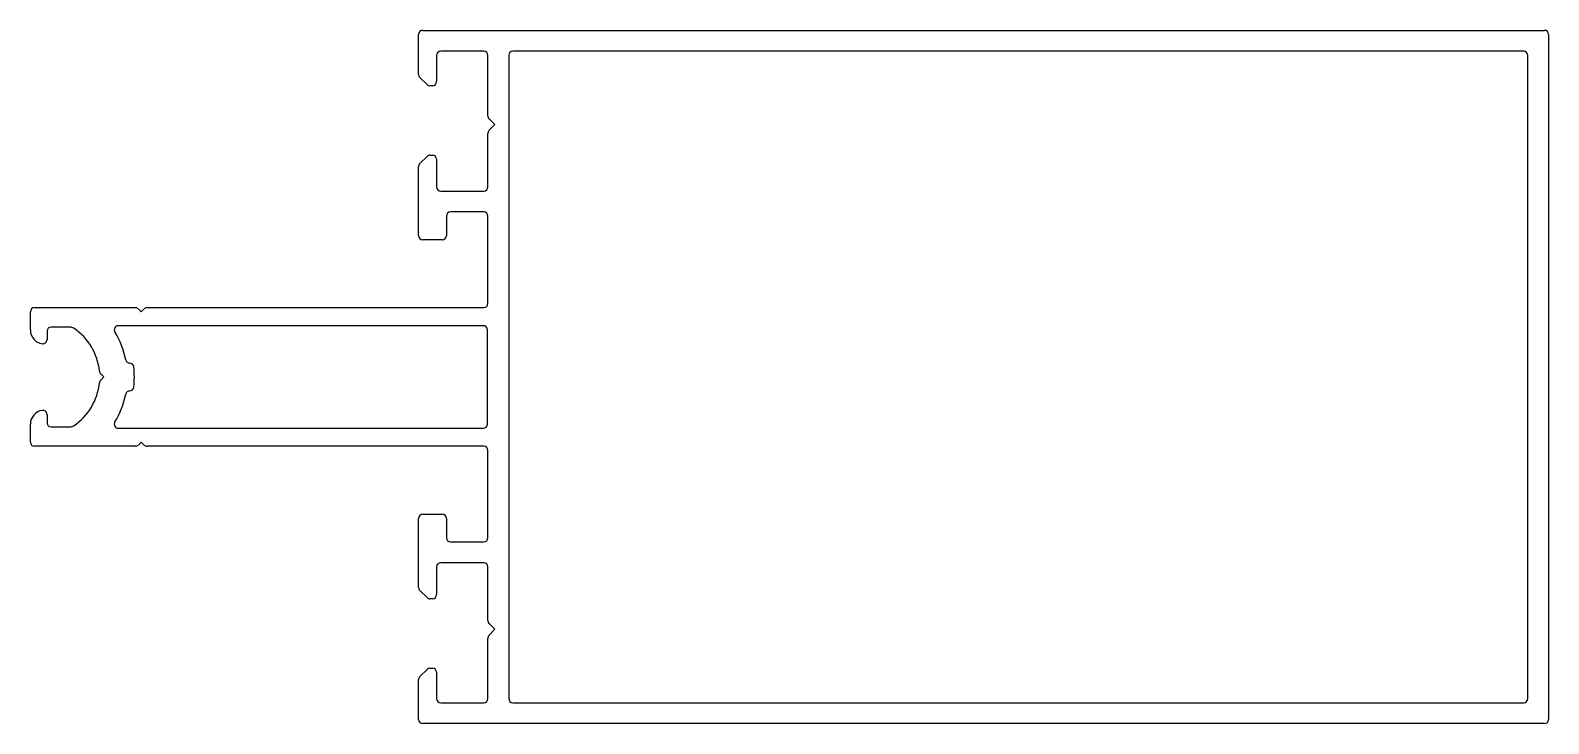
# Model space of a CAD drawing. Extents: x 25 to 134, y 18 to 68.
import ezdxf

# ---------------------------------------------------------------- set-up
doc = ezdxf.new("R2010")
doc.units = 0
doc.layers.get('0').update_dxf_attribs({"linetype": 'CONTINUOUS'})

msp = doc.modelspace()

# ---------------------------------------------------------------- linework, layer by layer
at = {"color": 0}
for p, q in [((53.16, 68.02), (134.06, 68.02)), ((52.86, 64.84), (52.86, 67.72)), ((134.36, 67.72), (134.36, 18.32)), ((54.16, 66.22), (54.16, 64.32)), ((57.56, 66.52), (54.46, 66.52)), ((57.86, 61.84), (57.86, 66.22)), ((59.36, 66.22), (59.36, 19.82)), ((132.56, 66.52), (59.66, 66.52)), ((132.86, 19.82), (132.86, 66.22)), ((53.49, 64.09), (52.95, 64.63)), ((53.86, 64.02), (53.66, 64.02)), ((58.36, 61.22), (57.95, 61.63)), ((57.86, 56.72), (57.86, 60.59)), ((57.95, 60.81), (58.36, 61.22)), ((52.86, 53.22), (52.86, 58.19)), ((52.95, 58.41), (53.47, 58.93)), ((53.68, 59.02), (53.86, 59.02)), ((54.16, 58.72), (54.16, 56.72)), ((54.46, 56.42), (57.56, 56.42)), ((57.56, 54.92), (55.16, 54.92)), ((54.86, 54.62), (54.86, 53.22)), ((57.86, 48.32), (57.86, 54.62)), ((54.56, 52.92), (53.16, 52.92)), ((24.86, 46.41), (24.86, 47.72)), ((25.16, 48.02), (32.43, 48.02)), ((32.65, 47.93), (32.86, 47.72)), ((32.86, 47.72), (33.07, 47.93)), ((33.28, 48.02), (57.56, 48.02)), ((26.06, 46.32), (26.06, 45.72)), ((27.71, 46.62), (26.36, 46.62)), ((57.52, 46.72), (31.21, 46.72)), ((57.82, 39.62), (57.82, 46.42)), ((32.03, 44.02), (32.02, 44.02)), ((30.16, 43.02), (29.93, 43.25)), ((29.93, 42.78), (30.16, 43.02)), ((32.02, 42.02), (32.03, 42.02)), ((24.86, 38.32), (24.86, 39.62)), ((26.06, 40.32), (26.06, 39.72)), ((26.36, 39.42), (27.71, 39.42)), ((31.21, 39.32), (57.52, 39.32)), ((32.43, 38.02), (25.16, 38.02)), ((32.86, 38.32), (32.65, 38.11)), ((33.07, 38.11), (32.86, 38.32)), ((57.56, 38.02), (33.28, 38.02)), ((57.86, 31.42), (57.86, 37.72)), ((53.16, 33.12), (54.56, 33.12)), ((52.86, 27.84), (52.86, 32.82)), ((54.86, 32.82), (54.86, 31.42)), ((55.16, 31.12), (57.56, 31.12)), ((57.56, 29.62), (54.46, 29.62)), ((54.16, 29.32), (54.16, 27.32)), ((57.86, 25.44), (57.86, 29.32)), ((53.47, 27.11), (52.95, 27.63)), ((53.86, 27.02), (53.68, 27.02)), ((58.36, 24.82), (57.95, 25.23)), ((57.86, 19.82), (57.86, 24.19)), ((57.95, 24.41), (58.36, 24.82)), ((52.95, 21.41), (53.49, 21.94)), ((53.66, 22.02), (53.86, 22.02)), ((52.86, 18.32), (52.86, 21.19)), ((54.16, 21.72), (54.16, 19.82)), ((54.46, 19.52), (57.56, 19.52)), ((59.66, 19.52), (132.56, 19.52)), ((134.06, 18.02), (53.16, 18.02))]:
    msp.add_line(p, q, dxfattribs=at)
for centre, radius, start, end in [((53.16, 67.72), 0.3, 90, 180), ((134.06, 67.72), 0.3, 0, 90), ((54.46, 66.22), 0.3, 90, 180), ((57.56, 66.22), 0.3, 0, 90), ((59.66, 66.22), 0.3, 90, 180), ((132.56, 66.22), 0.3, 360, 90), ((53.16, 64.84), 0.3, 180, 225), ((53.66, 64.27), 0.25, 225, 270), ((53.86, 64.32), 0.3, 270, 0), ((58.16, 61.84), 0.3, 180, 225), ((58.16, 60.59), 0.3, 135, 180), ((53.16, 58.19), 0.3, 135, 180), ((53.68, 58.72), 0.3, 90, 135), ((53.86, 58.72), 0.3, 360, 90), ((54.46, 56.72), 0.3, 180, 270), ((57.56, 56.72), 0.3, 270, 0), ((55.16, 54.62), 0.3, 90, 180), ((57.56, 54.62), 0.3, 0, 90), ((53.16, 53.22), 0.3, 180, 270), ((54.56, 53.22), 0.3, 270, 0), ((57.56, 48.32), 0.3, 270, 0), ((25.16, 47.72), 0.3, 90, 180), ((32.43, 47.72), 0.3, 45, 90), ((33.28, 47.72), 0.3, 90, 135), ((25.86, 46.41), 1, 180, 261.7868), ((26.36, 46.32), 0.3, 90, 180), ((27.71, 46.12), 0.5, 55.9836, 90), ((25.62, 43.02), 4.24, 5.6409, 55.9836), ((31.21, 46.42), 0.3, 90, 211.324), ((25.62, 43.02), 6.24, 11.4654, 31.324), ((57.52, 46.42), 0.3, 0, 90), ((25.76, 45.72), 0.299, 261.6485, 0.1383), ((32.03, 44.32), 0.3, 191.4654, 270), ((32.02, 43.72), 0.3, 6.2401, 90), ((30.14, 43.46), 0.3, 185.6409, 225), ((30.14, 42.57), 0.3, 135, 174.3591), ((25.62, 43.02), 6.74, 353.7599, 6.2401), ((25.62, 43.02), 4.24, 304.0164, 354.3591), ((25.62, 43.02), 6.24, 328.676, 348.5346), ((32.03, 41.72), 0.3, 90, 168.5346), ((32.02, 42.32), 0.3, 270, 353.7599), ((25.86, 39.62), 1, 98.2132, 180), ((25.76, 40.32), 0.296, 359.105, 99.1082), ((26.36, 39.72), 0.3, 180, 270), ((27.71, 39.92), 0.5, 270, 304.0164), ((31.21, 39.62), 0.3, 148.676, 270), ((57.52, 39.62), 0.3, 270, 0), ((25.16, 38.32), 0.3, 180, 270), ((32.43, 38.32), 0.3, 270, 315), ((33.28, 38.32), 0.3, 225, 270), ((57.56, 37.72), 0.3, 0, 90), ((53.16, 32.82), 0.3, 90, 180), ((54.56, 32.82), 0.3, 0, 90), ((55.16, 31.42), 0.3, 180, 270), ((57.56, 31.42), 0.3, 270, 0), ((54.46, 29.32), 0.3, 90, 180), ((57.56, 29.32), 0.3, 0, 90), ((53.16, 27.84), 0.3, 180, 225), ((53.68, 27.32), 0.3, 225, 270), ((53.86, 27.32), 0.3, 270, 0), ((58.16, 25.44), 0.3, 180, 225), ((58.16, 24.19), 0.3, 135, 180), ((53.66, 21.77), 0.25, 90, 135), ((53.86, 21.72), 0.3, 0, 90), ((53.16, 21.19), 0.3, 135, 180), ((54.46, 19.82), 0.3, 180, 270), ((57.56, 19.82), 0.3, 270, 0), ((59.66, 19.82), 0.3, 180, 270), ((132.56, 19.82), 0.3, 270, 0), ((53.16, 18.32), 0.3, 180, 270), ((134.06, 18.32), 0.3, 270, 0)]:
    msp.add_arc(centre, radius, start, end, dxfattribs=at)

doc.saveas('drawing.dxf')
